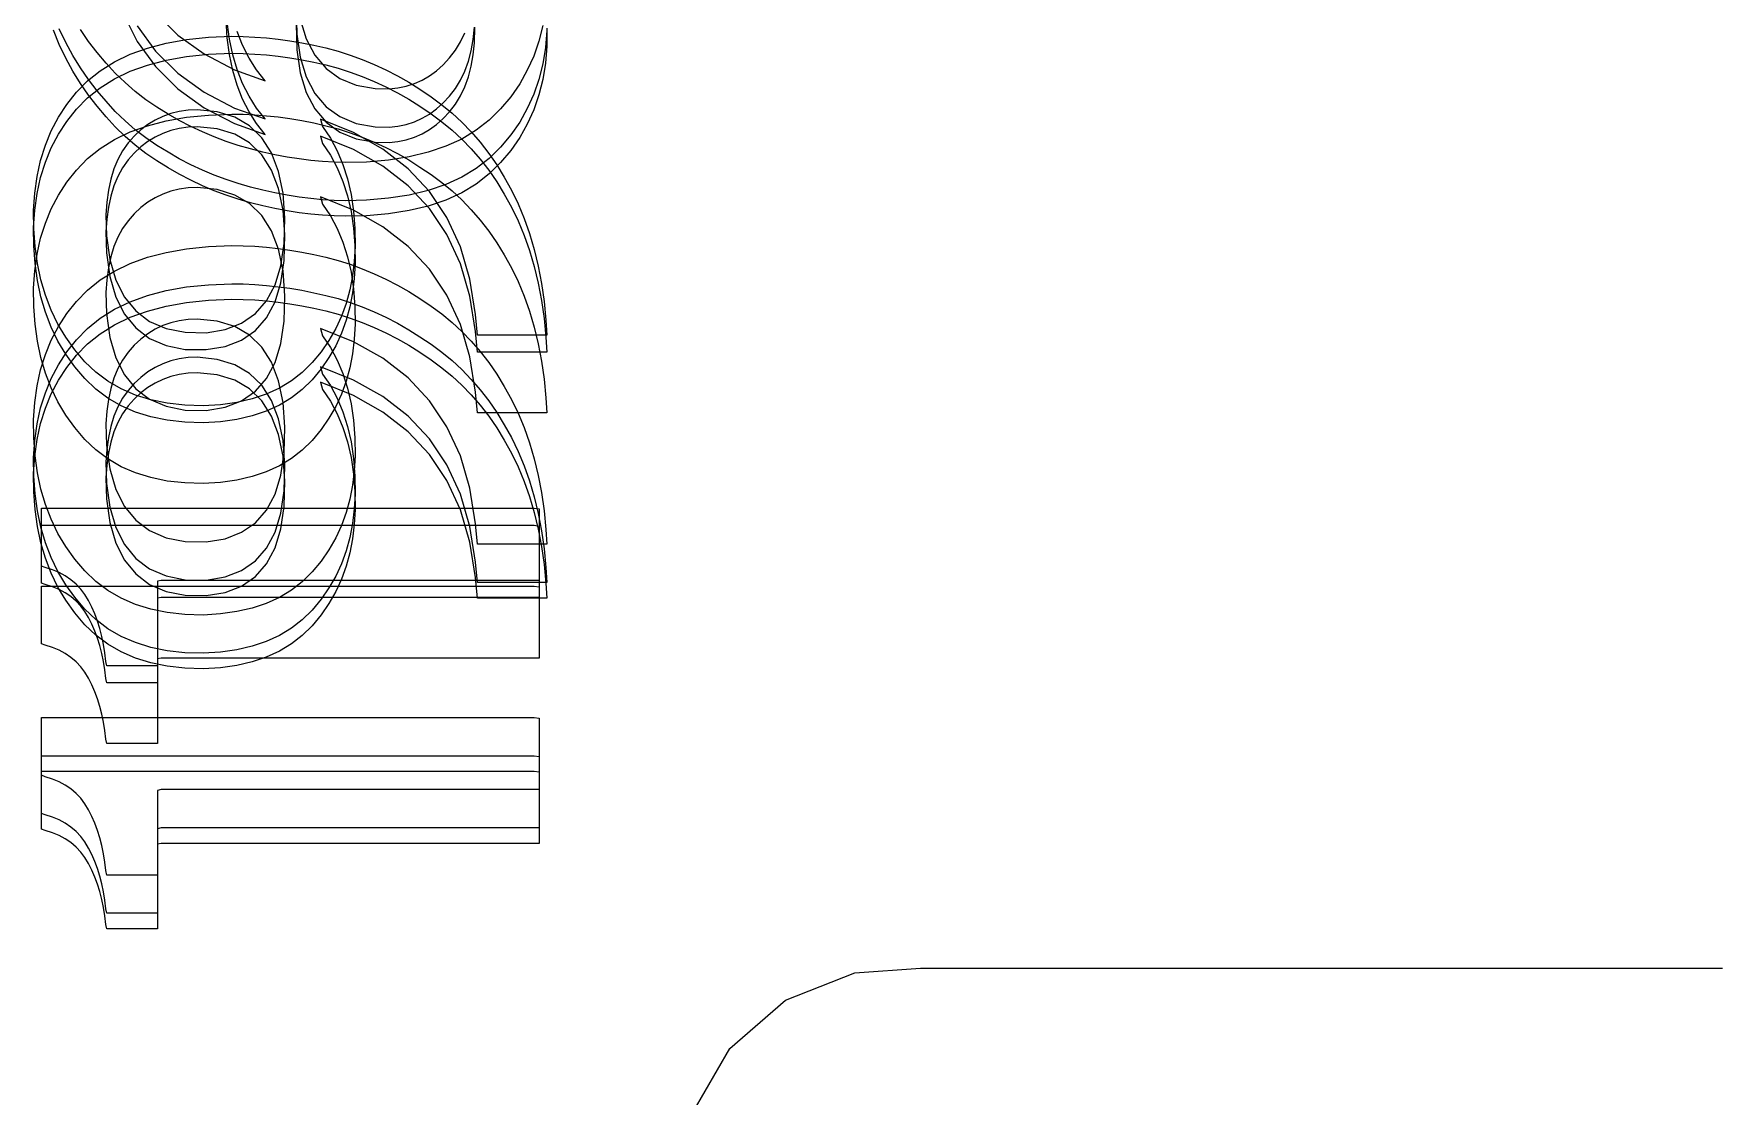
# Model space of a CAD drawing. Extents: x 1 to 47.7, y 0.2 to 35.
# Drawn here: x 34.87 to 35.1001, y 13.2467 to 13.392 of the extents above; entities that cross this region are included whole.
import ezdxf

# ---------------------------------------------------------------- set-up
doc = ezdxf.new("R2010")
doc.units = 0
doc.header["$MEASUREMENT"] = 0
for name, color, linetype in [('6_1__EMPTY_IO_BOARD_POSITI', 7, 'CONTINUOUS'), ('6_2___8__INDEPENDENT_INPUT', 7, 'CONTINUOUS'), ('6_3___8__OPTOISO_INDEPENDE', 7, 'CONTINUOUS'), ('6_4___24__OPTOISO_INDEPEND', 7, 'CONTINUOUS'), ('6_5___8__INDEPENDENT_INPUT', 7, 'CONTINUOUS'), ('6_6___8__INDEPENDENT_INPUT', 7, 'CONTINUOUS'), ('6_7___8__OPTOISO_INDEPENDE', 7, 'CONTINUOUS'), ('6_8___8__OPTOISO_INDEPENDE', 7, 'CONTINUOUS')]:
    doc.layers.add(name, color=color, linetype=linetype)

msp = doc.modelspace()

# ---------------------------------------------------------------- linework, layer by layer
at = {"layer": '6_1__EMPTY_IO_BOARD_POSITI'}
msp.add_lwpolyline([(34.96018, 13.24446), (34.96522, 13.25323), (34.97282, 13.25982), (34.98232, 13.26356), (34.99129, 13.26418), (35.00108, 13.26418), (35.01595, 13.26418), (35.05342, 13.26418), (35.07229, 13.26418), (35.08876, 13.26418), (35.10095, 13.26418)], dxfattribs=at)
at = {"layer": '6_2___8__INDEPENDENT_INPUT'}
for points in [[(34.9059, 13.39551), (34.90601, 13.39196), (34.90647, 13.38881), (34.90729, 13.38611), (34.90847, 13.38385), (34.91, 13.38204), (34.91189, 13.38068), (34.91414, 13.37976), (34.91674, 13.37929), (34.91863, 13.37925), (34.91983, 13.37938), (34.92098, 13.37962), (34.92208, 13.37998), (34.92314, 13.38045), (34.92415, 13.38104), (34.92511, 13.38174), (34.92602, 13.38256), (34.9269, 13.38349), (34.92771, 13.38452), (34.92841, 13.38566), (34.929, 13.3869), (34.92949, 13.38825), (34.92986, 13.3897), (34.93013, 13.39125), (34.9303, 13.3929)], [(34.94018, 13.39245), (34.93999, 13.39013), (34.93963, 13.38791), (34.9391, 13.38578), (34.9384, 13.38374), (34.93752, 13.38179), (34.93648, 13.37994), (34.93526, 13.37819), (34.93387, 13.37652), (34.93231, 13.37496), (34.93054, 13.37359), (34.92856, 13.3724), (34.92638, 13.3714), (34.92398, 13.37058), (34.92137, 13.36995), (34.91855, 13.36951), (34.91553, 13.36925), (34.9127, 13.36918), (34.91113, 13.36922), (34.90954, 13.36932), (34.90793, 13.36947), (34.90631, 13.36967), (34.90467, 13.36993), (34.90302, 13.37024), (34.90134, 13.37061), (34.89966, 13.37104), (34.89797, 13.37152), (34.89633, 13.37206), (34.8947, 13.37268), (34.89309, 13.37336), (34.89151, 13.3741), (34.88994, 13.37492), (34.8884, 13.3758), (34.88688, 13.37674), (34.88537, 13.37776), (34.88392, 13.37889), (34.88253, 13.38011), (34.88119, 13.3814), (34.87992, 13.38278), (34.8787, 13.38423), (34.87754, 13.38575), (34.87644, 13.38736), (34.8754, 13.38904), (34.87442, 13.39081), (34.87353, 13.39267)], [(34.88419, 13.39311), (34.8867, 13.38965), (34.88975, 13.38662), (34.89334, 13.38402), (34.89748, 13.38186), (34.90168, 13.38036), (34.90051, 13.38184), (34.89948, 13.38346), (34.89859, 13.38522), (34.89785, 13.38711), (34.89726, 13.38914), (34.8968, 13.3913), (34.8965, 13.3936)]]:
    msp.add_lwpolyline(points, dxfattribs=at)
for points in [[(34.89714, 13.35782), (34.89869, 13.3578), (34.90026, 13.35772), (34.90185, 13.3576), (34.90345, 13.35742), (34.90506, 13.3572), (34.90668, 13.35693), (34.90832, 13.3566), (34.90998, 13.35623), (34.91165, 13.35579), (34.91331, 13.35526), (34.91496, 13.35465), (34.91658, 13.35398), (34.91818, 13.35323), (34.91976, 13.35242), (34.92132, 13.35153), (34.92285, 13.35058), (34.92436, 13.34955), (34.92584, 13.34847), (34.92724, 13.34731), (34.92859, 13.34607), (34.92987, 13.34474), (34.93109, 13.34332), (34.93225, 13.34182), (34.93335, 13.34022), (34.93438, 13.33854), (34.93535, 13.33678), (34.93627, 13.33489), (34.9371, 13.33291), (34.93783, 13.33084), (34.93847, 13.32866), (34.93901, 13.32639), (34.93946, 13.32403), (34.93982, 13.32156), (34.94008, 13.319), (34.94019, 13.31696), (34.93969, 13.31696), (34.93864, 13.31696), (34.93723, 13.31696), (34.93562, 13.31696), (34.93398, 13.31696), (34.93251, 13.31696), (34.93136, 13.31696), (34.93072, 13.31696), (34.93045, 13.31976), (34.92968, 13.32462), (34.92837, 13.32904), (34.92653, 13.33303), (34.92415, 13.33659), (34.92123, 13.33971), (34.91778, 13.3424), (34.91378, 13.34465), (34.90925, 13.34647), (34.90953, 13.34547), (34.91061, 13.34389), (34.91153, 13.34216), (34.91231, 13.3403), (34.91294, 13.33831), (34.91342, 13.33618), (34.91375, 13.33392), (34.91393, 13.33152), (34.91397, 13.32906), (34.91387, 13.32702), (34.91364, 13.32504), (34.91327, 13.32313), (34.91276, 13.32129), (34.91211, 13.31953), (34.91132, 13.31783), (34.91039, 13.31621), (34.90932, 13.31466), (34.90812, 13.31318), (34.90676, 13.31185), (34.90527, 13.31069), (34.90362, 13.3097), (34.90183, 13.30888), (34.8999, 13.30823), (34.89782, 13.30775), (34.89559, 13.30743), (34.89321, 13.30729), (34.8907, 13.30735), (34.8883, 13.30762), (34.88605, 13.30808), (34.88394, 13.30874), (34.88199, 13.30959), (34.88018, 13.31064), (34.87852, 13.31188), (34.87701, 13.31331), (34.87564, 13.31494), (34.87441, 13.31665), (34.87333, 13.31846), (34.8724, 13.32038), (34.87163, 13.3224), (34.871, 13.32452), (34.87053, 13.32674), (34.87021, 13.32907), (34.87004, 13.33151), (34.87002, 13.334), (34.87017, 13.33638), (34.87048, 13.33866), (34.87097, 13.34084), (34.87162, 13.34291), (34.87243, 13.34488), (34.87342, 13.34674), (34.87457, 13.34851), (34.87589, 13.35016), (34.8774, 13.35172), (34.87913, 13.35312), (34.88107, 13.35433), (34.88322, 13.35536), (34.88558, 13.35621), (34.88815, 13.35689), (34.89094, 13.35738), (34.89393, 13.35769)], [(34.89237, 13.34777), (34.89113, 13.34772), (34.88993, 13.34755), (34.88879, 13.34727), (34.88769, 13.34687), (34.88664, 13.34637), (34.88564, 13.34575), (34.88468, 13.34502), (34.88377, 13.34418), (34.88293, 13.34323), (34.88218, 13.34216), (34.88154, 13.34098), (34.881, 13.33969), (34.88056, 13.33829), (34.88024, 13.33678), (34.88001, 13.33515), (34.8799, 13.33342), (34.87999, 13.33052), (34.88045, 13.32728), (34.88127, 13.32448), (34.88245, 13.32214), (34.88398, 13.32026), (34.88587, 13.31883), (34.88812, 13.31785), (34.89073, 13.31733), (34.89361, 13.31729), (34.89622, 13.31772), (34.89846, 13.31859), (34.90035, 13.3199), (34.90187, 13.32164), (34.90303, 13.32382), (34.90384, 13.32643), (34.90428, 13.32948), (34.90437, 13.33296), (34.90412, 13.33638), (34.90351, 13.33934), (34.90255, 13.34186), (34.90123, 13.34394), (34.89955, 13.34556), (34.89752, 13.34675), (34.89512, 13.34748)], [(34.93913, 13.2834), (34.93713, 13.2834), (34.93182, 13.2834), (34.92422, 13.2834), (34.91534, 13.2834), (34.90621, 13.2834), (34.89785, 13.2834), (34.89126, 13.2834), (34.88748, 13.2834), (34.88696, 13.28328), (34.88696, 13.28244), (34.88696, 13.28096), (34.88696, 13.27909), (34.88696, 13.27704), (34.88696, 13.27505), (34.88696, 13.27335), (34.88696, 13.27216), (34.88696, 13.27171), (34.88669, 13.27171), (34.88598, 13.27171), (34.88496, 13.27171), (34.88376, 13.27171), (34.88253, 13.27171), (34.8814, 13.27171), (34.88052, 13.27171), (34.88001, 13.27171), (34.87989, 13.27231), (34.87975, 13.2735), (34.87957, 13.27464), (34.87934, 13.27574), (34.87906, 13.2768), (34.87874, 13.27782), (34.87838, 13.2788), (34.87797, 13.27974), (34.87751, 13.28063), (34.87702, 13.28146), (34.87645, 13.28221), (34.87582, 13.28289), (34.87512, 13.2835), (34.87435, 13.28402), (34.87351, 13.28448), (34.87259, 13.28485), (34.87161, 13.28516), (34.87109, 13.28536), (34.87109, 13.28594), (34.87109, 13.28694), (34.87109, 13.28822), (34.87109, 13.28962), (34.87109, 13.29098), (34.87109, 13.29214), (34.87109, 13.29295), (34.87109, 13.29326), (34.8737, 13.29326), (34.88062, 13.29326), (34.89054, 13.29326), (34.90211, 13.29326), (34.91402, 13.29326), (34.92493, 13.29326), (34.93352, 13.29326), (34.93845, 13.29326), (34.93913, 13.29316), (34.93913, 13.29245), (34.93913, 13.2912), (34.93913, 13.28962), (34.93913, 13.2879), (34.93913, 13.28622), (34.93913, 13.28478), (34.93913, 13.28378)]]:
    msp.add_lwpolyline(points, close=True, dxfattribs=at)
at = {"layer": '6_3___8__OPTOISO_INDEPENDE'}
for points in [[(34.88222, 13.39487), (34.88419, 13.39098), (34.8867, 13.38752), (34.88975, 13.38449), (34.89334, 13.38189), (34.89748, 13.37973), (34.90168, 13.37823), (34.90051, 13.37972), (34.89948, 13.38134), (34.89859, 13.38309), (34.89785, 13.38498), (34.89726, 13.38701), (34.8968, 13.38917), (34.8965, 13.39147), (34.89634, 13.3939)], [(34.9402, 13.39278), (34.94018, 13.39032), (34.93999, 13.388), (34.93963, 13.38578), (34.9391, 13.38365), (34.9384, 13.38161), (34.93752, 13.37967), (34.93648, 13.37782), (34.93526, 13.37606), (34.93387, 13.3744), (34.93231, 13.37284), (34.93054, 13.37146), (34.92856, 13.37027), (34.92638, 13.36927), (34.92398, 13.36845), (34.92137, 13.36782), (34.91855, 13.36738), (34.91553, 13.36712), (34.9127, 13.36705), (34.91113, 13.36709), (34.90954, 13.36719), (34.90793, 13.36734), (34.90631, 13.36754), (34.90467, 13.3678), (34.90302, 13.36812), (34.90134, 13.36848), (34.89966, 13.36891), (34.89797, 13.36939), (34.89633, 13.36993), (34.8947, 13.37055), (34.89309, 13.37123), (34.89151, 13.37198), (34.88994, 13.37279), (34.8884, 13.37367), (34.88688, 13.37462), (34.88537, 13.37563), (34.88392, 13.37676), (34.88253, 13.37798), (34.88119, 13.37927), (34.87992, 13.38065), (34.8787, 13.3821), (34.87754, 13.38363), (34.87644, 13.38523), (34.8754, 13.38692), (34.87442, 13.38868), (34.87353, 13.39055), (34.87273, 13.39251)], [(34.9059, 13.39339), (34.90601, 13.38983), (34.90647, 13.38668), (34.90729, 13.38398), (34.90847, 13.38173), (34.91, 13.37992), (34.91189, 13.37856), (34.91414, 13.37764), (34.91674, 13.37717), (34.91863, 13.37713), (34.91983, 13.37726), (34.92098, 13.3775), (34.92208, 13.37785), (34.92314, 13.37833), (34.92415, 13.37891), (34.92511, 13.37961), (34.92602, 13.38043), (34.9269, 13.38136), (34.92771, 13.3824), (34.92841, 13.38353), (34.929, 13.38477), (34.92949, 13.38612), (34.92986, 13.38757), (34.93013, 13.38912), (34.9303, 13.39077), (34.93033, 13.39291)]]:
    msp.add_lwpolyline(points, dxfattribs=at)
for points in [[(34.89714, 13.3557), (34.89869, 13.35567), (34.90026, 13.3556), (34.90185, 13.35547), (34.90345, 13.3553), (34.90506, 13.35507), (34.90668, 13.3548), (34.90832, 13.35448), (34.90998, 13.3541), (34.91165, 13.35366), (34.91331, 13.35313), (34.91496, 13.35253), (34.91658, 13.35185), (34.91818, 13.35111), (34.91976, 13.35029), (34.92132, 13.34941), (34.92285, 13.34845), (34.92436, 13.34743), (34.92584, 13.34634), (34.92724, 13.34519), (34.92859, 13.34395), (34.92987, 13.34261), (34.93109, 13.3412), (34.93225, 13.33969), (34.93335, 13.3381), (34.93438, 13.33641), (34.93535, 13.33465), (34.93627, 13.33277), (34.9371, 13.33079), (34.93783, 13.32871), (34.93847, 13.32654), (34.93901, 13.32427), (34.93946, 13.3219), (34.93982, 13.31943), (34.94008, 13.31687), (34.94019, 13.31483), (34.93969, 13.31483), (34.93864, 13.31483), (34.93723, 13.31483), (34.93562, 13.31483), (34.93398, 13.31483), (34.93251, 13.31483), (34.93136, 13.31483), (34.93072, 13.31483), (34.93045, 13.31763), (34.92968, 13.32249), (34.92837, 13.32691), (34.92653, 13.3309), (34.92415, 13.33446), (34.92123, 13.33758), (34.91778, 13.34027), (34.91378, 13.34252), (34.90925, 13.34434), (34.90953, 13.34335), (34.91061, 13.34176), (34.91153, 13.34003), (34.91231, 13.33817), (34.91294, 13.33618), (34.91342, 13.33405), (34.91375, 13.33179), (34.91393, 13.32939), (34.91397, 13.32694), (34.91387, 13.32489), (34.91364, 13.32291), (34.91327, 13.321), (34.91276, 13.31917), (34.91211, 13.3174), (34.91132, 13.31571), (34.91039, 13.31408), (34.90932, 13.31253), (34.90812, 13.31105), (34.90676, 13.30972), (34.90527, 13.30856), (34.90362, 13.30757), (34.90183, 13.30675), (34.8999, 13.3061), (34.89782, 13.30562), (34.89559, 13.3053), (34.89321, 13.30516), (34.8907, 13.30522), (34.8883, 13.30549), (34.88605, 13.30595), (34.88394, 13.30661), (34.88199, 13.30746), (34.88018, 13.30851), (34.87852, 13.30975), (34.87701, 13.31118), (34.87564, 13.31281), (34.87441, 13.31452), (34.87333, 13.31633), (34.8724, 13.31825), (34.87163, 13.32027), (34.871, 13.32239), (34.87053, 13.32461), (34.87021, 13.32694), (34.87004, 13.32938), (34.87002, 13.33187), (34.87017, 13.33425), (34.87048, 13.33653), (34.87097, 13.33871), (34.87162, 13.34078), (34.87243, 13.34275), (34.87342, 13.34461), (34.87457, 13.34638), (34.87589, 13.34803), (34.8774, 13.34959), (34.87913, 13.35099), (34.88107, 13.3522), (34.88322, 13.35323), (34.88558, 13.35409), (34.88815, 13.35476), (34.89094, 13.35525), (34.89393, 13.35557)], [(34.89237, 13.34564), (34.89113, 13.34559), (34.88993, 13.34542), (34.88879, 13.34514), (34.88769, 13.34474), (34.88664, 13.34424), (34.88564, 13.34362), (34.88468, 13.34289), (34.88377, 13.34205), (34.88293, 13.3411), (34.88218, 13.34003), (34.88154, 13.33886), (34.881, 13.33757), (34.88056, 13.33616), (34.88024, 13.33465), (34.88001, 13.33302), (34.8799, 13.33129), (34.87999, 13.32839), (34.88045, 13.32515), (34.88127, 13.32235), (34.88245, 13.32002), (34.88398, 13.31813), (34.88587, 13.3167), (34.88812, 13.31573), (34.89073, 13.31521), (34.89361, 13.31516), (34.89622, 13.3156), (34.89846, 13.31647), (34.90035, 13.31778), (34.90187, 13.31952), (34.90303, 13.32169), (34.90384, 13.3243), (34.90428, 13.32735), (34.90437, 13.33083), (34.90412, 13.33425), (34.90351, 13.33721), (34.90255, 13.33973), (34.90123, 13.34181), (34.89955, 13.34343), (34.89752, 13.34462), (34.89512, 13.34535)], [(34.93913, 13.28127), (34.93713, 13.28127), (34.93182, 13.28127), (34.92422, 13.28127), (34.91534, 13.28127), (34.90621, 13.28127), (34.89785, 13.28127), (34.89126, 13.28127), (34.88748, 13.28127), (34.88696, 13.28115), (34.88696, 13.28031), (34.88696, 13.27883), (34.88696, 13.27696), (34.88696, 13.27491), (34.88696, 13.27292), (34.88696, 13.27122), (34.88696, 13.27003), (34.88696, 13.26958), (34.88669, 13.26958), (34.88598, 13.26958), (34.88496, 13.26958), (34.88376, 13.26958), (34.88253, 13.26958), (34.8814, 13.26958), (34.88052, 13.26958), (34.88001, 13.26958), (34.87989, 13.27019), (34.87975, 13.27137), (34.87957, 13.27251), (34.87934, 13.27361), (34.87906, 13.27467), (34.87874, 13.27569), (34.87838, 13.27667), (34.87797, 13.27761), (34.87751, 13.2785), (34.87702, 13.27933), (34.87645, 13.28009), (34.87582, 13.28076), (34.87512, 13.28137), (34.87435, 13.28189), (34.87351, 13.28235), (34.87259, 13.28272), (34.87161, 13.28303), (34.87109, 13.28323), (34.87109, 13.28381), (34.87109, 13.28482), (34.87109, 13.2861), (34.87109, 13.2875), (34.87109, 13.28885), (34.87109, 13.29002), (34.87109, 13.29083), (34.87109, 13.29114), (34.8737, 13.29114), (34.88062, 13.29114), (34.89054, 13.29114), (34.90211, 13.29114), (34.91402, 13.29114), (34.92493, 13.29114), (34.93352, 13.29114), (34.93845, 13.29114), (34.93913, 13.29104), (34.93913, 13.29032), (34.93913, 13.28908), (34.93913, 13.2875), (34.93913, 13.28577), (34.93913, 13.28409), (34.93913, 13.28265), (34.93913, 13.28165)]]:
    msp.add_lwpolyline(points, close=True, dxfattribs=at)
at = {"layer": '6_4___24__OPTOISO_INDEPEND'}
for points in [[(34.8867, 13.39487), (34.88975, 13.39184), (34.89334, 13.38925), (34.89748, 13.38708), (34.90168, 13.38558), (34.90051, 13.38706), (34.89948, 13.38869), (34.89859, 13.39044), (34.89785, 13.39233)], [(34.90647, 13.39403), (34.90729, 13.39133), (34.90847, 13.38908), (34.91, 13.38727), (34.91189, 13.3859), (34.91414, 13.38499), (34.91674, 13.38452), (34.91863, 13.38447), (34.91983, 13.3846), (34.92098, 13.38484), (34.92208, 13.3852), (34.92314, 13.38567), (34.92415, 13.38626), (34.92511, 13.38696), (34.92602, 13.38778), (34.9269, 13.38871), (34.92771, 13.38975), (34.92841, 13.39089), (34.929, 13.39213)], [(34.93963, 13.39313), (34.9391, 13.391), (34.9384, 13.38896), (34.93752, 13.38702), (34.93648, 13.38516), (34.93526, 13.38341), (34.93387, 13.38174), (34.93231, 13.38019), (34.93054, 13.37881), (34.92856, 13.37762), (34.92638, 13.37662), (34.92398, 13.37581), (34.92137, 13.37518), (34.91855, 13.37473), (34.91553, 13.37447), (34.9127, 13.3744), (34.91113, 13.37444), (34.90954, 13.37454), (34.90793, 13.37469), (34.90631, 13.37489), (34.90467, 13.37515), (34.90302, 13.37546), (34.90134, 13.37583), (34.89966, 13.37626), (34.89797, 13.37674), (34.89633, 13.37728), (34.8947, 13.3779), (34.89309, 13.37858), (34.89151, 13.37932), (34.88994, 13.38014), (34.8884, 13.38102), (34.88688, 13.38197), (34.88537, 13.38298), (34.88392, 13.38411), (34.88253, 13.38533), (34.88119, 13.38663), (34.87992, 13.388), (34.8787, 13.38945), (34.87754, 13.39098), (34.87644, 13.39258)]]:
    msp.add_lwpolyline(points, dxfattribs=at)
for points in [[(34.89714, 13.36304), (34.89869, 13.36302), (34.90026, 13.36294), (34.90185, 13.36282), (34.90345, 13.36265), (34.90506, 13.36242), (34.90668, 13.36215), (34.90832, 13.36182), (34.90998, 13.36145), (34.91165, 13.36101), (34.91331, 13.36048), (34.91496, 13.35987), (34.91658, 13.3592), (34.91818, 13.35846), (34.91976, 13.35764), (34.92132, 13.35676), (34.92285, 13.3558), (34.92436, 13.35477), (34.92584, 13.35369), (34.92724, 13.35253), (34.92859, 13.35129), (34.92987, 13.34996), (34.93109, 13.34854), (34.93225, 13.34704), (34.93335, 13.34545), (34.93438, 13.34377), (34.93535, 13.342), (34.93627, 13.34012), (34.9371, 13.33814), (34.93783, 13.33606), (34.93847, 13.33389), (34.93901, 13.33161), (34.93946, 13.32925), (34.93982, 13.32678), (34.94008, 13.32422), (34.94019, 13.32218), (34.93969, 13.32218), (34.93864, 13.32218), (34.93723, 13.32218), (34.93562, 13.32218), (34.93398, 13.32218), (34.93251, 13.32218), (34.93136, 13.32218), (34.93072, 13.32218), (34.93045, 13.32498), (34.92968, 13.32984), (34.92837, 13.33427), (34.92653, 13.33826), (34.92415, 13.34181), (34.92123, 13.34493), (34.91778, 13.34762), (34.91378, 13.34987), (34.90925, 13.35169), (34.90953, 13.3507), (34.91061, 13.34911), (34.91153, 13.34738), (34.91231, 13.34553), (34.91294, 13.34353), (34.91342, 13.3414), (34.91375, 13.33914), (34.91393, 13.33674), (34.91397, 13.33429), (34.91387, 13.33224), (34.91364, 13.33026), (34.91327, 13.32835), (34.91276, 13.32652), (34.91211, 13.32475), (34.91132, 13.32306), (34.91039, 13.32143), (34.90932, 13.31988), (34.90812, 13.3184), (34.90676, 13.31707), (34.90527, 13.31591), (34.90362, 13.31492), (34.90183, 13.3141), (34.8999, 13.31345), (34.89782, 13.31297), (34.89559, 13.31265), (34.89321, 13.31251), (34.8907, 13.31257), (34.8883, 13.31284), (34.88605, 13.3133), (34.88394, 13.31396), (34.88199, 13.31481), (34.88018, 13.31586), (34.87852, 13.3171), (34.87701, 13.31854), (34.87564, 13.32016), (34.87441, 13.32187), (34.87333, 13.32368), (34.8724, 13.3256), (34.87163, 13.32762), (34.871, 13.32974), (34.87053, 13.33197), (34.87021, 13.3343), (34.87004, 13.33673), (34.87002, 13.33922), (34.87017, 13.3416), (34.87048, 13.34388), (34.87097, 13.34606), (34.87162, 13.34813), (34.87243, 13.3501), (34.87342, 13.35197), (34.87457, 13.35373), (34.87589, 13.35539), (34.8774, 13.35695), (34.87913, 13.35834), (34.88107, 13.35955), (34.88322, 13.36058), (34.88558, 13.36144), (34.88815, 13.36211), (34.89094, 13.3626), (34.89393, 13.36291)], [(34.89237, 13.35299), (34.89113, 13.35294), (34.88993, 13.35277), (34.88879, 13.35249), (34.88769, 13.35209), (34.88664, 13.35159), (34.88564, 13.35097), (34.88468, 13.35024), (34.88377, 13.3494), (34.88293, 13.34845), (34.88218, 13.34738), (34.88154, 13.34621), (34.881, 13.34492), (34.88056, 13.34351), (34.88024, 13.342), (34.88001, 13.34038), (34.8799, 13.33864), (34.87999, 13.33574), (34.88045, 13.3325), (34.88127, 13.3297), (34.88245, 13.32737), (34.88398, 13.32548), (34.88587, 13.32405), (34.88812, 13.32307), (34.89073, 13.32255), (34.89361, 13.32251), (34.89622, 13.32294), (34.89846, 13.32382), (34.90035, 13.32512), (34.90187, 13.32686), (34.90303, 13.32904), (34.90384, 13.33165), (34.90428, 13.3347), (34.90437, 13.33819), (34.90412, 13.3416), (34.90351, 13.34456), (34.90255, 13.34708), (34.90123, 13.34916), (34.89955, 13.35079), (34.89752, 13.35197), (34.89512, 13.3527)], [(34.93913, 13.28862), (34.93713, 13.28862), (34.93182, 13.28862), (34.92422, 13.28862), (34.91534, 13.28862), (34.90621, 13.28862), (34.89785, 13.28862), (34.89126, 13.28862), (34.88748, 13.28862), (34.88696, 13.28851), (34.88696, 13.28766), (34.88696, 13.28618), (34.88696, 13.28431), (34.88696, 13.28226), (34.88696, 13.28027), (34.88696, 13.27857), (34.88696, 13.27738), (34.88696, 13.27693), (34.88669, 13.27693), (34.88598, 13.27693), (34.88496, 13.27693), (34.88376, 13.27693), (34.88253, 13.27693), (34.8814, 13.27693), (34.88052, 13.27693), (34.88001, 13.27693), (34.87989, 13.27754), (34.87975, 13.27872), (34.87957, 13.27986), (34.87934, 13.28096), (34.87906, 13.28202), (34.87874, 13.28304), (34.87838, 13.28402), (34.87797, 13.28496), (34.87751, 13.28585), (34.87702, 13.28668), (34.87645, 13.28744), (34.87582, 13.28811), (34.87512, 13.28872), (34.87435, 13.28925), (34.87351, 13.2897), (34.87259, 13.29007), (34.87161, 13.29038), (34.87109, 13.29058), (34.87109, 13.29116), (34.87109, 13.29217), (34.87109, 13.29345), (34.87109, 13.29484), (34.87109, 13.2962), (34.87109, 13.29736), (34.87109, 13.29818), (34.87109, 13.29848), (34.8737, 13.29848), (34.88062, 13.29848), (34.89054, 13.29848), (34.90211, 13.29848), (34.91402, 13.29848), (34.92493, 13.29848), (34.93352, 13.29848), (34.93845, 13.29848), (34.93913, 13.29838), (34.93913, 13.29767), (34.93913, 13.29643), (34.93913, 13.29484), (34.93913, 13.29312), (34.93913, 13.29144), (34.93913, 13.29), (34.93913, 13.289)]]:
    msp.add_lwpolyline(points, close=True, dxfattribs=at)
at = {"layer": '6_5___8__INDEPENDENT_INPUT'}
for points in [[(34.89714, 13.38104), (34.89869, 13.38101), (34.90026, 13.38094), (34.90185, 13.38081), (34.90345, 13.38064), (34.90506, 13.38041), (34.90668, 13.38014), (34.90832, 13.37981), (34.90998, 13.37944), (34.91165, 13.379), (34.91331, 13.37847), (34.91496, 13.37787), (34.91658, 13.37719), (34.91818, 13.37645), (34.91976, 13.37563), (34.92132, 13.37475), (34.92285, 13.37379), (34.92436, 13.37276), (34.92584, 13.37168), (34.92724, 13.37053), (34.92859, 13.36928), (34.92987, 13.36795), (34.93109, 13.36654), (34.93225, 13.36503), (34.93335, 13.36344), (34.93438, 13.36176), (34.93535, 13.35999), (34.93627, 13.35811), (34.9371, 13.35613), (34.93783, 13.35405), (34.93847, 13.35188), (34.93901, 13.34961), (34.93946, 13.34724), (34.93982, 13.34477), (34.94008, 13.34221), (34.94019, 13.34018), (34.93969, 13.34018), (34.93864, 13.34018), (34.93723, 13.34018), (34.93562, 13.34018), (34.93398, 13.34018), (34.93251, 13.34018), (34.93136, 13.34018), (34.93072, 13.34018), (34.93045, 13.34297), (34.92968, 13.34783), (34.92837, 13.35226), (34.92653, 13.35625), (34.92415, 13.3598), (34.92123, 13.36293), (34.91778, 13.36561), (34.91378, 13.36787), (34.90925, 13.36969), (34.90953, 13.36869), (34.91061, 13.3671), (34.91153, 13.36538), (34.91231, 13.36352), (34.91294, 13.36152), (34.91342, 13.3594), (34.91375, 13.35713), (34.91393, 13.35473), (34.91397, 13.35228), (34.91387, 13.35023), (34.91364, 13.34825), (34.91327, 13.34634), (34.91276, 13.34451), (34.91211, 13.34274), (34.91132, 13.34105), (34.91039, 13.33942), (34.90932, 13.33787), (34.90812, 13.33639), (34.90676, 13.33506), (34.90527, 13.33391), (34.90362, 13.33292), (34.90183, 13.33209), (34.8999, 13.33144), (34.89782, 13.33096), (34.89559, 13.33065), (34.89321, 13.3305), (34.8907, 13.33057), (34.8883, 13.33083), (34.88605, 13.3313), (34.88394, 13.33195), (34.88199, 13.3328), (34.88018, 13.33385), (34.87852, 13.33509), (34.87701, 13.33653), (34.87564, 13.33815), (34.87441, 13.33986), (34.87333, 13.34168), (34.8724, 13.34359), (34.87163, 13.34561), (34.871, 13.34773), (34.87053, 13.34996), (34.87021, 13.35229), (34.87004, 13.35472), (34.87002, 13.35721), (34.87017, 13.3596), (34.87048, 13.36187), (34.87097, 13.36405), (34.87162, 13.36612), (34.87243, 13.36809), (34.87342, 13.36996), (34.87457, 13.37172), (34.87589, 13.37338), (34.8774, 13.37494), (34.87913, 13.37633), (34.88107, 13.37754), (34.88322, 13.37858), (34.88558, 13.37943), (34.88815, 13.3801), (34.89094, 13.38059), (34.89393, 13.3809)], [(34.89237, 13.37099), (34.89113, 13.37093), (34.88993, 13.37076), (34.88879, 13.37048), (34.88769, 13.37009), (34.88664, 13.36958), (34.88564, 13.36896), (34.88468, 13.36824), (34.88377, 13.3674), (34.88293, 13.36644), (34.88218, 13.36538), (34.88154, 13.3642), (34.881, 13.36291), (34.88056, 13.36151), (34.88024, 13.35999), (34.88001, 13.35837), (34.8799, 13.35663), (34.87999, 13.35374), (34.88045, 13.35049), (34.88127, 13.3477), (34.88245, 13.34536), (34.88398, 13.34347), (34.88587, 13.34204), (34.88812, 13.34106), (34.89073, 13.34054), (34.89361, 13.3405), (34.89622, 13.34094), (34.89846, 13.34181), (34.90035, 13.34311), (34.90187, 13.34486), (34.90303, 13.34703), (34.90384, 13.34964), (34.90428, 13.35269), (34.90437, 13.35618), (34.90412, 13.35959), (34.90351, 13.36256), (34.90255, 13.36508), (34.90123, 13.36715), (34.89955, 13.36878), (34.89752, 13.36996), (34.89512, 13.3707)], [(34.93913, 13.30661), (34.93713, 13.30661), (34.93182, 13.30661), (34.92422, 13.30661), (34.91534, 13.30661), (34.90621, 13.30661), (34.89785, 13.30661), (34.89126, 13.30661), (34.88748, 13.30661), (34.88696, 13.3065), (34.88696, 13.30565), (34.88696, 13.30417), (34.88696, 13.3023), (34.88696, 13.30025), (34.88696, 13.29826), (34.88696, 13.29656), (34.88696, 13.29537), (34.88696, 13.29492), (34.88669, 13.29492), (34.88598, 13.29492), (34.88496, 13.29492), (34.88376, 13.29492), (34.88253, 13.29492), (34.8814, 13.29492), (34.88052, 13.29492), (34.88001, 13.29492), (34.87989, 13.29553), (34.87975, 13.29671), (34.87957, 13.29785), (34.87934, 13.29895), (34.87906, 13.30001), (34.87874, 13.30103), (34.87838, 13.30201), (34.87797, 13.30295), (34.87751, 13.30385), (34.87702, 13.30468), (34.87645, 13.30543), (34.87582, 13.30611), (34.87512, 13.30671), (34.87435, 13.30724), (34.87351, 13.30769), (34.87259, 13.30807), (34.87161, 13.30837), (34.87109, 13.30857), (34.87109, 13.30915), (34.87109, 13.31016), (34.87109, 13.31144), (34.87109, 13.31283), (34.87109, 13.31419), (34.87109, 13.31536), (34.87109, 13.31617), (34.87109, 13.31647), (34.8737, 13.31647), (34.88062, 13.31647), (34.89054, 13.31647), (34.90211, 13.31647), (34.91402, 13.31647), (34.92493, 13.31647), (34.93352, 13.31647), (34.93845, 13.31647), (34.93913, 13.31638), (34.93913, 13.31566), (34.93913, 13.31442), (34.93913, 13.31284), (34.93913, 13.31111), (34.93913, 13.30943), (34.93913, 13.30799), (34.93913, 13.30699)]]:
    msp.add_lwpolyline(points, close=True, dxfattribs=at)
at = {"layer": '6_6___8__INDEPENDENT_INPUT'}
for points in [[(34.89714, 13.38104), (34.89869, 13.38101), (34.90026, 13.38094), (34.90185, 13.38081), (34.90345, 13.38064), (34.90506, 13.38041), (34.90668, 13.38014), (34.90832, 13.37981), (34.90998, 13.37944), (34.91165, 13.379), (34.91331, 13.37847), (34.91496, 13.37787), (34.91658, 13.37719), (34.91818, 13.37645), (34.91976, 13.37563), (34.92132, 13.37475), (34.92285, 13.37379), (34.92436, 13.37276), (34.92584, 13.37168), (34.92724, 13.37053), (34.92859, 13.36928), (34.92987, 13.36795), (34.93109, 13.36654), (34.93225, 13.36503), (34.93335, 13.36344), (34.93438, 13.36176), (34.93535, 13.35999), (34.93627, 13.35811), (34.9371, 13.35613), (34.93783, 13.35405), (34.93847, 13.35188), (34.93901, 13.34961), (34.93946, 13.34724), (34.93982, 13.34477), (34.94008, 13.34221), (34.94019, 13.34018), (34.93969, 13.34018), (34.93864, 13.34018), (34.93723, 13.34018), (34.93562, 13.34018), (34.93398, 13.34018), (34.93251, 13.34018), (34.93136, 13.34018), (34.93072, 13.34018), (34.93045, 13.34297), (34.92968, 13.34783), (34.92837, 13.35226), (34.92653, 13.35625), (34.92415, 13.3598), (34.92123, 13.36293), (34.91778, 13.36561), (34.91378, 13.36787), (34.90925, 13.36969), (34.90953, 13.36869), (34.91061, 13.3671), (34.91153, 13.36538), (34.91231, 13.36352), (34.91294, 13.36152), (34.91342, 13.3594), (34.91375, 13.35713), (34.91393, 13.35473), (34.91397, 13.35228), (34.91387, 13.35023), (34.91364, 13.34825), (34.91327, 13.34634), (34.91276, 13.34451), (34.91211, 13.34274), (34.91132, 13.34105), (34.91039, 13.33942), (34.90932, 13.33787), (34.90812, 13.33639), (34.90676, 13.33506), (34.90527, 13.33391), (34.90362, 13.33292), (34.90183, 13.33209), (34.8999, 13.33144), (34.89782, 13.33096), (34.89559, 13.33065), (34.89321, 13.3305), (34.8907, 13.33057), (34.8883, 13.33083), (34.88605, 13.3313), (34.88394, 13.33195), (34.88199, 13.3328), (34.88018, 13.33385), (34.87852, 13.33509), (34.87701, 13.33653), (34.87564, 13.33815), (34.87441, 13.33986), (34.87333, 13.34168), (34.8724, 13.34359), (34.87163, 13.34561), (34.871, 13.34773), (34.87053, 13.34996), (34.87021, 13.35229), (34.87004, 13.35472), (34.87002, 13.35721), (34.87017, 13.3596), (34.87048, 13.36187), (34.87097, 13.36405), (34.87162, 13.36612), (34.87243, 13.36809), (34.87342, 13.36996), (34.87457, 13.37172), (34.87589, 13.37338), (34.8774, 13.37494), (34.87913, 13.37633), (34.88107, 13.37754), (34.88322, 13.37858), (34.88558, 13.37943), (34.88815, 13.3801), (34.89094, 13.38059), (34.89393, 13.3809)], [(34.89237, 13.37099), (34.89113, 13.37093), (34.88993, 13.37076), (34.88879, 13.37048), (34.88769, 13.37009), (34.88664, 13.36958), (34.88564, 13.36896), (34.88468, 13.36824), (34.88377, 13.3674), (34.88293, 13.36644), (34.88218, 13.36538), (34.88154, 13.3642), (34.881, 13.36291), (34.88056, 13.36151), (34.88024, 13.35999), (34.88001, 13.35837), (34.8799, 13.35663), (34.87999, 13.35374), (34.88045, 13.35049), (34.88127, 13.3477), (34.88245, 13.34536), (34.88398, 13.34347), (34.88587, 13.34204), (34.88812, 13.34106), (34.89073, 13.34054), (34.89361, 13.3405), (34.89622, 13.34094), (34.89846, 13.34181), (34.90035, 13.34311), (34.90187, 13.34486), (34.90303, 13.34703), (34.90384, 13.34964), (34.90428, 13.35269), (34.90437, 13.35618), (34.90412, 13.35959), (34.90351, 13.36256), (34.90255, 13.36508), (34.90123, 13.36715), (34.89955, 13.36878), (34.89752, 13.36996), (34.89512, 13.3707)], [(34.93913, 13.30661), (34.93713, 13.30661), (34.93182, 13.30661), (34.92422, 13.30661), (34.91534, 13.30661), (34.90621, 13.30661), (34.89785, 13.30661), (34.89126, 13.30661), (34.88748, 13.30661), (34.88696, 13.3065), (34.88696, 13.30565), (34.88696, 13.30417), (34.88696, 13.3023), (34.88696, 13.30025), (34.88696, 13.29826), (34.88696, 13.29656), (34.88696, 13.29537), (34.88696, 13.29492), (34.88669, 13.29492), (34.88598, 13.29492), (34.88496, 13.29492), (34.88376, 13.29492), (34.88253, 13.29492), (34.8814, 13.29492), (34.88052, 13.29492), (34.88001, 13.29492), (34.87989, 13.29553), (34.87975, 13.29671), (34.87957, 13.29785), (34.87934, 13.29895), (34.87906, 13.30001), (34.87874, 13.30103), (34.87838, 13.30201), (34.87797, 13.30295), (34.87751, 13.30385), (34.87702, 13.30468), (34.87645, 13.30543), (34.87582, 13.30611), (34.87512, 13.30671), (34.87435, 13.30724), (34.87351, 13.30769), (34.87259, 13.30807), (34.87161, 13.30837), (34.87109, 13.30857), (34.87109, 13.30915), (34.87109, 13.31016), (34.87109, 13.31144), (34.87109, 13.31283), (34.87109, 13.31419), (34.87109, 13.31536), (34.87109, 13.31617), (34.87109, 13.31647), (34.8737, 13.31647), (34.88062, 13.31647), (34.89054, 13.31647), (34.90211, 13.31647), (34.91402, 13.31647), (34.92493, 13.31647), (34.93352, 13.31647), (34.93845, 13.31647), (34.93913, 13.31638), (34.93913, 13.31566), (34.93913, 13.31442), (34.93913, 13.31284), (34.93913, 13.31111), (34.93913, 13.30943), (34.93913, 13.30799), (34.93913, 13.30699)]]:
    msp.add_lwpolyline(points, close=True, dxfattribs=at)
at = {"layer": '6_7___8__OPTOISO_INDEPENDE'}
for points in [[(34.89714, 13.38934), (34.89869, 13.38932), (34.90026, 13.38924), (34.90185, 13.38912), (34.90345, 13.38895), (34.90506, 13.38872), (34.90668, 13.38845), (34.90832, 13.38812), (34.90998, 13.38775), (34.91165, 13.38731), (34.91331, 13.38678), (34.91496, 13.38617), (34.91658, 13.3855), (34.91818, 13.38476), (34.91976, 13.38394), (34.92132, 13.38305), (34.92285, 13.3821), (34.92436, 13.38107), (34.92584, 13.37999), (34.92724, 13.37883), (34.92859, 13.37759), (34.92987, 13.37626), (34.93109, 13.37484), (34.93225, 13.37334), (34.93335, 13.37175), (34.93438, 13.37006), (34.93535, 13.3683), (34.93627, 13.36642), (34.9371, 13.36444), (34.93783, 13.36236), (34.93847, 13.36018), (34.93901, 13.35791), (34.93946, 13.35555), (34.93982, 13.35308), (34.94008, 13.35052), (34.94019, 13.34848), (34.93969, 13.34848), (34.93864, 13.34848), (34.93723, 13.34848), (34.93562, 13.34848), (34.93398, 13.34848), (34.93251, 13.34848), (34.93136, 13.34848), (34.93072, 13.34848), (34.93045, 13.35128), (34.92968, 13.35614), (34.92837, 13.36056), (34.92653, 13.36456), (34.92415, 13.36811), (34.92123, 13.37123), (34.91778, 13.37392), (34.91378, 13.37617), (34.90925, 13.37799), (34.90953, 13.377), (34.91061, 13.37541), (34.91153, 13.37368), (34.91231, 13.37183), (34.91294, 13.36983), (34.91342, 13.3677), (34.91375, 13.36544), (34.91393, 13.36304), (34.91397, 13.36059), (34.91387, 13.35854), (34.91364, 13.35656), (34.91327, 13.35465), (34.91276, 13.35282), (34.91211, 13.35105), (34.91132, 13.34935), (34.91039, 13.34773), (34.90932, 13.34618), (34.90812, 13.3447), (34.90676, 13.34337), (34.90527, 13.34221), (34.90362, 13.34122), (34.90183, 13.3404), (34.8999, 13.33975), (34.89782, 13.33927), (34.89559, 13.33895), (34.89321, 13.33881), (34.8907, 13.33887), (34.8883, 13.33914), (34.88605, 13.3396), (34.88394, 13.34026), (34.88199, 13.34111), (34.88018, 13.34216), (34.87852, 13.3434), (34.87701, 13.34484), (34.87564, 13.34646), (34.87441, 13.34817), (34.87333, 13.34998), (34.8724, 13.3519), (34.87163, 13.35392), (34.871, 13.35604), (34.87053, 13.35827), (34.87021, 13.36059), (34.87004, 13.36303), (34.87002, 13.36552), (34.87017, 13.3679), (34.87048, 13.37018), (34.87097, 13.37236), (34.87162, 13.37443), (34.87243, 13.3764), (34.87342, 13.37826), (34.87457, 13.38003), (34.87589, 13.38169), (34.8774, 13.38325), (34.87913, 13.38464), (34.88107, 13.38585), (34.88322, 13.38688), (34.88558, 13.38774), (34.88815, 13.38841), (34.89094, 13.3889), (34.89393, 13.38921)], [(34.89237, 13.37929), (34.89113, 13.37924), (34.88993, 13.37907), (34.88879, 13.37879), (34.88769, 13.37839), (34.88664, 13.37789), (34.88564, 13.37727), (34.88468, 13.37654), (34.88377, 13.3757), (34.88293, 13.37475), (34.88218, 13.37368), (34.88154, 13.37251), (34.881, 13.37122), (34.88056, 13.36981), (34.88024, 13.3683), (34.88001, 13.36667), (34.8799, 13.36494), (34.87999, 13.36204), (34.88045, 13.3588), (34.88127, 13.356), (34.88245, 13.35366), (34.88398, 13.35178), (34.88587, 13.35035), (34.88812, 13.34937), (34.89073, 13.34885), (34.89361, 13.34881), (34.89622, 13.34924), (34.89846, 13.35012), (34.90035, 13.35142), (34.90187, 13.35316), (34.90303, 13.35534), (34.90384, 13.35795), (34.90428, 13.361), (34.90437, 13.36449), (34.90412, 13.3679), (34.90351, 13.37086), (34.90255, 13.37338), (34.90123, 13.37546), (34.89955, 13.37708), (34.89752, 13.37827), (34.89512, 13.379)], [(34.93913, 13.31492), (34.93713, 13.31492), (34.93182, 13.31492), (34.92422, 13.31492), (34.91534, 13.31492), (34.90621, 13.31492), (34.89785, 13.31492), (34.89126, 13.31492), (34.88748, 13.31492), (34.88696, 13.3148), (34.88696, 13.31396), (34.88696, 13.31248), (34.88696, 13.31061), (34.88696, 13.30856), (34.88696, 13.30657), (34.88696, 13.30487), (34.88696, 13.30368), (34.88696, 13.30323), (34.88669, 13.30323), (34.88598, 13.30323), (34.88496, 13.30323), (34.88376, 13.30323), (34.88253, 13.30323), (34.8814, 13.30323), (34.88052, 13.30323), (34.88001, 13.30323), (34.87989, 13.30384), (34.87975, 13.30502), (34.87957, 13.30616), (34.87934, 13.30726), (34.87906, 13.30832), (34.87874, 13.30934), (34.87838, 13.31032), (34.87797, 13.31126), (34.87751, 13.31215), (34.87702, 13.31298), (34.87645, 13.31374), (34.87582, 13.31441), (34.87512, 13.31502), (34.87435, 13.31554), (34.87351, 13.316), (34.87259, 13.31637), (34.87161, 13.31668), (34.87109, 13.31688), (34.87109, 13.31746), (34.87109, 13.31846), (34.87109, 13.31975), (34.87109, 13.32114), (34.87109, 13.3225), (34.87109, 13.32366), (34.87109, 13.32448), (34.87109, 13.32478), (34.8737, 13.32478), (34.88062, 13.32478), (34.89054, 13.32478), (34.90211, 13.32478), (34.91402, 13.32478), (34.92493, 13.32478), (34.93352, 13.32478), (34.93845, 13.32478), (34.93913, 13.32468), (34.93913, 13.32397), (34.93913, 13.32272), (34.93913, 13.32114), (34.93913, 13.31942), (34.93913, 13.31774), (34.93913, 13.3163), (34.93913, 13.3153)]]:
    msp.add_lwpolyline(points, close=True, dxfattribs=at)
at = {"layer": '6_8___8__OPTOISO_INDEPENDE'}
for points in [[(34.89714, 13.39167), (34.89869, 13.39164), (34.90026, 13.39157), (34.90185, 13.39145), (34.90345, 13.39127), (34.90506, 13.39105), (34.90668, 13.39077), (34.90832, 13.39045), (34.90998, 13.39007), (34.91165, 13.38963), (34.91331, 13.3891), (34.91496, 13.3885), (34.91658, 13.38783), (34.91818, 13.38708), (34.91976, 13.38627), (34.92132, 13.38538), (34.92285, 13.38442), (34.92436, 13.3834), (34.92584, 13.38231), (34.92724, 13.38116), (34.92859, 13.37992), (34.92987, 13.37859), (34.93109, 13.37717), (34.93225, 13.37566), (34.93335, 13.37407), (34.93438, 13.37239), (34.93535, 13.37062), (34.93627, 13.36874), (34.9371, 13.36676), (34.93783, 13.36468), (34.93847, 13.36251), (34.93901, 13.36024), (34.93946, 13.35787), (34.93982, 13.35541), (34.94008, 13.35285), (34.94019, 13.35081), (34.93969, 13.35081), (34.93864, 13.35081), (34.93723, 13.35081), (34.93562, 13.35081), (34.93398, 13.35081), (34.93251, 13.35081), (34.93136, 13.35081), (34.93072, 13.35081), (34.93045, 13.35361), (34.92968, 13.35847), (34.92837, 13.36289), (34.92653, 13.36688), (34.92415, 13.37044), (34.92123, 13.37356), (34.91778, 13.37625), (34.91378, 13.3785), (34.90925, 13.38032), (34.90953, 13.37932), (34.91061, 13.37773), (34.91153, 13.37601), (34.91231, 13.37415), (34.91294, 13.37216), (34.91342, 13.37003), (34.91375, 13.36777), (34.91393, 13.36537), (34.91397, 13.36291), (34.91387, 13.36086), (34.91364, 13.35889), (34.91327, 13.35698), (34.91276, 13.35514), (34.91211, 13.35338), (34.91132, 13.35168), (34.91039, 13.35006), (34.90932, 13.3485), (34.90812, 13.34703), (34.90676, 13.3457), (34.90527, 13.34454), (34.90362, 13.34355), (34.90183, 13.34273), (34.8999, 13.34208), (34.89782, 13.34159), (34.89559, 13.34128), (34.89321, 13.34113), (34.8907, 13.3412), (34.8883, 13.34147), (34.88605, 13.34193), (34.88394, 13.34259), (34.88199, 13.34344), (34.88018, 13.34448), (34.87852, 13.34573), (34.87701, 13.34716), (34.87564, 13.34879), (34.87441, 13.3505), (34.87333, 13.35231), (34.8724, 13.35422), (34.87163, 13.35624), (34.871, 13.35837), (34.87053, 13.36059), (34.87021, 13.36292), (34.87004, 13.36535), (34.87002, 13.36785), (34.87017, 13.37023), (34.87048, 13.37251), (34.87097, 13.37468), (34.87162, 13.37676), (34.87243, 13.37873), (34.87342, 13.38059), (34.87457, 13.38235), (34.87589, 13.38401), (34.8774, 13.38557), (34.87913, 13.38696), (34.88107, 13.38818), (34.88322, 13.38921), (34.88558, 13.39006), (34.88815, 13.39073), (34.89094, 13.39123), (34.89393, 13.39154)], [(34.89237, 13.38162), (34.89113, 13.38156), (34.88993, 13.38139), (34.88879, 13.38111), (34.88769, 13.38072), (34.88664, 13.38022), (34.88564, 13.3796), (34.88468, 13.37887), (34.88377, 13.37803), (34.88293, 13.37708), (34.88218, 13.37601), (34.88154, 13.37483), (34.881, 13.37354), (34.88056, 13.37214), (34.88024, 13.37063), (34.88001, 13.369), (34.8799, 13.36726), (34.87999, 13.36437), (34.88045, 13.36112), (34.88127, 13.35833), (34.88245, 13.35599), (34.88398, 13.35411), (34.88587, 13.35267), (34.88812, 13.3517), (34.89073, 13.35118), (34.89361, 13.35113), (34.89622, 13.35157), (34.89846, 13.35244), (34.90035, 13.35375), (34.90187, 13.35549), (34.90303, 13.35767), (34.90384, 13.36028), (34.90428, 13.36332), (34.90437, 13.36681), (34.90412, 13.37022), (34.90351, 13.37319), (34.90255, 13.37571), (34.90123, 13.37778), (34.89955, 13.37941), (34.89752, 13.38059), (34.89512, 13.38133)], [(34.93913, 13.31725), (34.93713, 13.31725), (34.93182, 13.31725), (34.92422, 13.31725), (34.91534, 13.31725), (34.90621, 13.31725), (34.89785, 13.31725), (34.89126, 13.31725), (34.88748, 13.31725), (34.88696, 13.31713), (34.88696, 13.31628), (34.88696, 13.31481), (34.88696, 13.31293), (34.88696, 13.31089), (34.88696, 13.3089), (34.88696, 13.30719), (34.88696, 13.306), (34.88696, 13.30556), (34.88669, 13.30556), (34.88598, 13.30556), (34.88496, 13.30556), (34.88376, 13.30556), (34.88253, 13.30556), (34.8814, 13.30556), (34.88052, 13.30556), (34.88001, 13.30556), (34.87989, 13.30616), (34.87975, 13.30734), (34.87957, 13.30849), (34.87934, 13.30959), (34.87906, 13.31065), (34.87874, 13.31167), (34.87838, 13.31265), (34.87797, 13.31358), (34.87751, 13.31448), (34.87702, 13.31531), (34.87645, 13.31606), (34.87582, 13.31674), (34.87512, 13.31734), (34.87435, 13.31787), (34.87351, 13.31832), (34.87259, 13.3187), (34.87161, 13.319), (34.87109, 13.31921), (34.87109, 13.31978), (34.87109, 13.32079), (34.87109, 13.32207), (34.87109, 13.32347), (34.87109, 13.32483), (34.87109, 13.32599), (34.87109, 13.3268), (34.87109, 13.32711), (34.8737, 13.32711), (34.88062, 13.32711), (34.89054, 13.32711), (34.90211, 13.32711), (34.91402, 13.32711), (34.92493, 13.32711), (34.93352, 13.32711), (34.93845, 13.32711), (34.93913, 13.32701), (34.93913, 13.32629), (34.93913, 13.32505), (34.93913, 13.32347), (34.93913, 13.32174), (34.93913, 13.32007), (34.93913, 13.31863), (34.93913, 13.31762)]]:
    msp.add_lwpolyline(points, close=True, dxfattribs=at)

doc.saveas('drawing.dxf')
